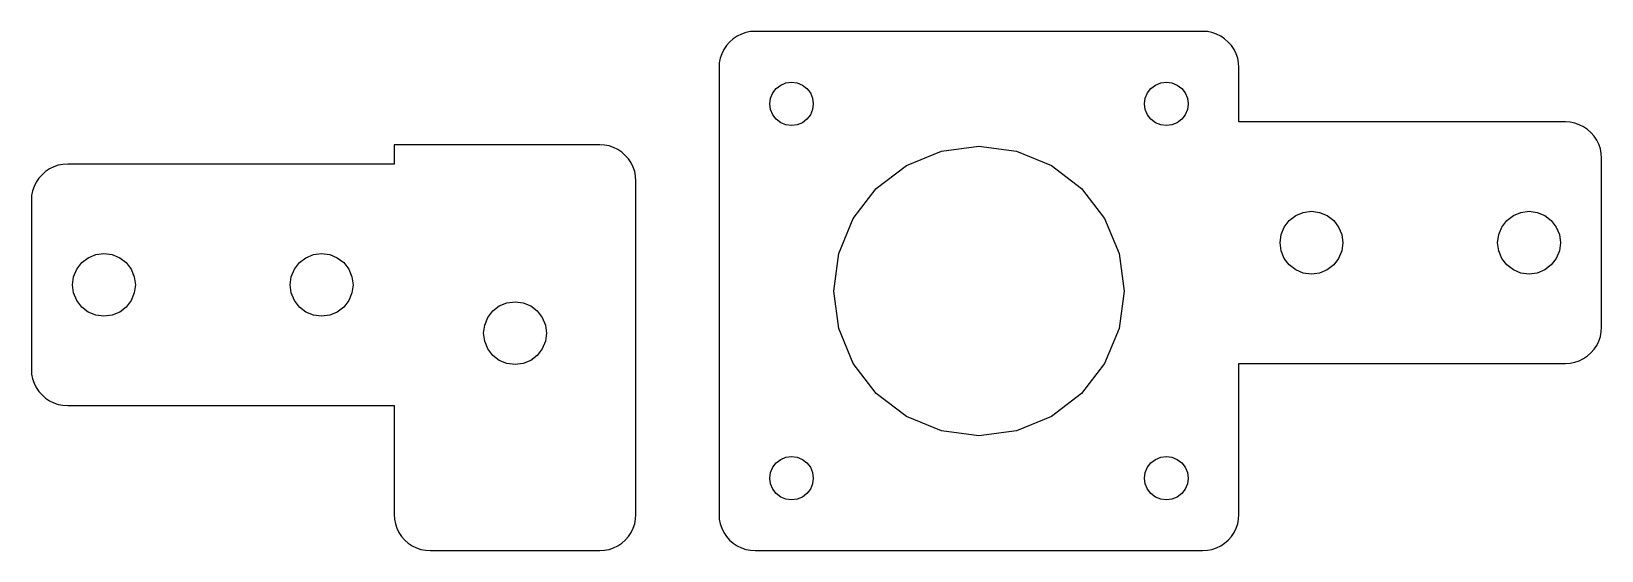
# Model space of a CAD drawing. Header units: metres. Extents: x -310 to -180, y -164 to -121.
import ezdxf

# ---------------------------------------------------------------- set-up
doc = ezdxf.new("R2010")
doc.units = ezdxf.units.M

msp = doc.modelspace()

# ---------------------------------------------------------------- linework, layer by layer
at = {"layer": 'Layer0'}
for points in [[(-210.01, -148.19, 0), (-183.01, -148.19, 0), (-182.62, -148.16, 0), (-182.24, -148.09, 0), (-181.86, -147.96, 0), (-181.51, -147.79, 0), (-181.19, -147.57, 0), (-180.89, -147.31, 0), (-180.63, -147.01, 0), (-180.41, -146.69, 0), (-180.24, -146.34, 0), (-180.11, -145.96, 0), (-180.04, -145.58, 0), (-180.01, -145.19, 0), (-180.01, -131.19, 0), (-180.04, -130.8, 0), (-180.11, -130.41, 0), (-180.24, -130.04, 0), (-180.41, -129.69, 0), (-180.63, -129.36, 0), (-180.89, -129.07, 0), (-181.19, -128.81, 0), (-181.51, -128.59, 0), (-181.86, -128.42, 0), (-182.24, -128.29, 0), (-182.62, -128.21, 0), (-183.01, -128.19, 0), (-210.01, -128.19, 0), (-210.01, -126.49, 0), (-210.01, -123.69, 0), (-210.04, -123.3, 0), (-210.11, -122.91, 0), (-210.24, -122.54, 0), (-210.41, -122.19, 0), (-210.63, -121.86, 0), (-210.89, -121.57, 0), (-211.19, -121.31, 0), (-211.51, -121.09, 0), (-211.86, -120.92, 0), (-212.24, -120.79, 0), (-212.62, -120.71, 0), (-213.01, -120.69, 0), (-250.01, -120.69, 0), (-250.4, -120.71, 0), (-250.79, -120.79, 0), (-251.16, -120.92, 0), (-251.51, -121.09, 0), (-251.84, -121.31, 0), (-252.13, -121.57, 0), (-252.39, -121.86, 0), (-252.61, -122.19, 0), (-252.78, -122.54, 0), (-252.91, -122.91, 0), (-252.99, -123.3, 0), (-253.01, -123.69, 0), (-253.01, -160.69, 0), (-252.99, -161.08, 0), (-252.91, -161.46, 0), (-252.78, -161.84, 0), (-252.61, -162.19, 0), (-252.39, -162.51, 0), (-252.13, -162.81, 0), (-251.84, -163.07, 0), (-251.51, -163.29, 0), (-251.16, -163.46, 0), (-250.79, -163.59, 0), (-250.4, -163.66, 0), (-250.01, -163.69, 0), (-213.01, -163.69, 0), (-212.62, -163.66, 0), (-212.24, -163.59, 0), (-211.86, -163.46, 0), (-211.51, -163.29, 0), (-211.19, -163.07, 0), (-210.89, -162.81, 0), (-210.63, -162.51, 0), (-210.41, -162.19, 0), (-210.24, -161.84, 0), (-210.11, -161.46, 0), (-210.04, -161.08, 0), (-210.01, -160.69, 0), (-210.01, -148.19, 0)], [(-245.45, -125.79, 0), (-245.27, -126.22, 0), (-245.21, -126.69, 0), (-245.27, -127.15, 0), (-245.45, -127.59, 0), (-245.74, -127.96, 0), (-246.11, -128.25, 0), (-246.55, -128.43, 0), (-247.01, -128.49, 0), (-247.48, -128.43, 0), (-247.91, -128.25, 0), (-248.29, -127.96, 0), (-248.57, -127.59, 0), (-248.75, -127.15, 0), (-248.81, -126.69, 0), (-248.75, -126.22, 0), (-248.57, -125.79, 0), (-248.29, -125.42, 0), (-247.91, -125.13, 0), (-247.48, -124.95, 0), (-247.01, -124.89, 0), (-246.55, -124.95, 0), (-246.11, -125.13, 0), (-245.74, -125.42, 0), (-245.45, -125.79, 0)], [(-214.74, -127.96, 0), (-215.11, -128.25, 0), (-215.55, -128.43, 0), (-216.01, -128.49, 0), (-216.48, -128.43, 0), (-216.91, -128.25, 0), (-217.29, -127.96, 0), (-217.57, -127.59, 0), (-217.75, -127.15, 0), (-217.81, -126.69, 0), (-217.75, -126.22, 0), (-217.57, -125.79, 0), (-217.29, -125.42, 0), (-216.91, -125.13, 0), (-216.48, -124.95, 0), (-216.01, -124.89, 0), (-215.55, -124.95, 0), (-215.11, -125.13, 0), (-214.74, -125.42, 0), (-214.45, -125.79, 0), (-214.27, -126.22, 0), (-214.21, -126.69, 0), (-214.27, -127.15, 0), (-214.45, -127.59, 0), (-214.74, -127.96, 0)], [(-309.88, -134.68, 0), (-309.88, -148.68, 0), (-309.86, -149.07, 0), (-309.78, -149.46, 0), (-309.65, -149.83, 0), (-309.48, -150.18, 0), (-309.26, -150.51, 0), (-309, -150.8, 0), (-308.71, -151.06, 0), (-308.38, -151.28, 0), (-308.03, -151.45, 0), (-307.66, -151.58, 0), (-307.27, -151.65, 0), (-306.88, -151.68, 0), (-279.88, -151.68, 0), (-279.88, -160.69, 0), (-279.86, -161.08, 0), (-279.78, -161.46, 0), (-279.65, -161.84, 0), (-279.48, -162.19, 0), (-279.26, -162.51, 0), (-279, -162.81, 0), (-278.71, -163.07, 0), (-278.38, -163.29, 0), (-278.03, -163.46, 0), (-277.66, -163.59, 0), (-277.27, -163.66, 0), (-276.88, -163.69, 0), (-262.88, -163.69, 0), (-262.49, -163.66, 0), (-262.1, -163.59, 0), (-261.73, -163.46, 0), (-261.38, -163.29, 0), (-261.05, -163.07, 0), (-260.76, -162.81, 0), (-260.5, -162.51, 0), (-260.28, -162.19, 0), (-260.11, -161.84, 0), (-259.98, -161.46, 0), (-259.91, -161.08, 0), (-259.88, -160.69, 0), (-259.88, -133.08, 0), (-259.91, -132.69, 0), (-259.98, -132.3, 0), (-260.11, -131.93, 0), (-260.28, -131.58, 0), (-260.5, -131.25, 0), (-260.76, -130.96, 0), (-261.05, -130.7, 0), (-261.38, -130.48, 0), (-261.73, -130.31, 0), (-262.1, -130.18, 0), (-262.49, -130.11, 0), (-262.88, -130.08, 0), (-279.88, -130.08, 0), (-279.88, -131.68, 0), (-306.88, -131.68, 0), (-307.27, -131.71, 0), (-307.66, -131.78, 0), (-308.03, -131.91, 0), (-308.38, -132.08, 0), (-308.71, -132.3, 0), (-309, -132.56, 0), (-309.26, -132.85, 0), (-309.48, -133.18, 0), (-309.65, -133.53, 0), (-309.78, -133.9, 0), (-309.86, -134.29, 0), (-309.88, -134.68, 0)], [(-231.51, -130.19, 0), (-228.41, -130.6, 0), (-225.51, -131.8, 0), (-223.03, -133.7, 0), (-221.12, -136.19, 0), (-219.92, -139.08, 0), (-219.51, -142.19, 0), (-219.92, -145.29, 0), (-221.12, -148.19, 0), (-223.03, -150.67, 0), (-225.51, -152.58, 0), (-228.41, -153.78, 0), (-231.51, -154.19, 0), (-234.62, -153.78, 0), (-237.51, -152.58, 0), (-240, -150.67, 0), (-241.91, -148.19, 0), (-243.1, -145.29, 0), (-243.51, -142.19, 0), (-243.1, -139.08, 0), (-241.91, -136.19, 0), (-240, -133.7, 0), (-237.51, -131.8, 0), (-234.62, -130.6, 0), (-231.51, -130.19, 0)], [(-201.76, -136.89, 0), (-201.5, -137.52, 0), (-201.41, -138.19, 0), (-201.5, -138.86, 0), (-201.76, -139.49, 0), (-202.17, -140.03, 0), (-202.71, -140.44, 0), (-203.34, -140.7, 0), (-204.01, -140.79, 0), (-204.69, -140.7, 0), (-205.31, -140.44, 0), (-205.85, -140.03, 0), (-206.26, -139.49, 0), (-206.52, -138.86, 0), (-206.61, -138.19, 0), (-206.52, -137.52, 0), (-206.26, -136.89, 0), (-205.85, -136.35, 0), (-205.31, -135.94, 0), (-204.69, -135.68, 0), (-204.01, -135.59, 0), (-203.34, -135.68, 0), (-202.71, -135.94, 0), (-202.17, -136.35, 0), (-201.76, -136.89, 0)], [(-184.17, -140.03, 0), (-184.71, -140.44, 0), (-185.34, -140.7, 0), (-186.01, -140.79, 0), (-186.69, -140.7, 0), (-187.31, -140.44, 0), (-187.85, -140.03, 0), (-188.26, -139.49, 0), (-188.52, -138.86, 0), (-188.61, -138.19, 0), (-188.52, -137.52, 0), (-188.26, -136.89, 0), (-187.85, -136.35, 0), (-187.31, -135.94, 0), (-186.69, -135.68, 0), (-186.01, -135.59, 0), (-185.34, -135.68, 0), (-184.71, -135.94, 0), (-184.17, -136.35, 0), (-183.76, -136.89, 0), (-183.5, -137.52, 0), (-183.41, -138.19, 0), (-183.5, -138.86, 0), (-183.76, -139.49, 0), (-184.17, -140.03, 0)], [(-303.88, -144.28, 0), (-304.55, -144.19, 0), (-305.18, -143.93, 0), (-305.72, -143.52, 0), (-306.13, -142.98, 0), (-306.39, -142.35, 0), (-306.48, -141.68, 0), (-306.39, -141.01, 0), (-306.13, -140.38, 0), (-305.72, -139.84, 0), (-305.18, -139.43, 0), (-304.55, -139.17, 0), (-303.88, -139.08, 0), (-303.21, -139.17, 0), (-302.58, -139.43, 0), (-302.04, -139.84, 0), (-301.63, -140.38, 0), (-301.37, -141.01, 0), (-301.28, -141.68, 0), (-301.37, -142.35, 0), (-301.63, -142.98, 0), (-302.04, -143.52, 0), (-302.58, -143.93, 0), (-303.21, -144.19, 0), (-303.88, -144.28, 0)], [(-287.72, -139.84, 0), (-287.18, -139.43, 0), (-286.55, -139.17, 0), (-285.88, -139.08, 0), (-285.21, -139.17, 0), (-284.58, -139.43, 0), (-284.04, -139.84, 0), (-283.63, -140.38, 0), (-283.37, -141.01, 0), (-283.28, -141.68, 0), (-283.37, -142.35, 0), (-283.63, -142.98, 0), (-284.04, -143.52, 0), (-284.58, -143.93, 0), (-285.21, -144.19, 0), (-285.88, -144.28, 0), (-286.55, -144.19, 0), (-287.18, -143.93, 0), (-287.72, -143.52, 0), (-288.13, -142.98, 0), (-288.39, -142.35, 0), (-288.48, -141.68, 0), (-288.39, -141.01, 0), (-288.13, -140.38, 0), (-287.72, -139.84, 0)], [(-268.04, -147.52, 0), (-268.58, -147.93, 0), (-269.21, -148.19, 0), (-269.88, -148.28, 0), (-270.55, -148.19, 0), (-271.18, -147.93, 0), (-271.72, -147.52, 0), (-272.13, -146.98, 0), (-272.39, -146.35, 0), (-272.48, -145.68, 0), (-272.39, -145.01, 0), (-272.13, -144.38, 0), (-271.72, -143.84, 0), (-271.18, -143.43, 0), (-270.55, -143.17, 0), (-269.88, -143.08, 0), (-269.21, -143.17, 0), (-268.58, -143.43, 0), (-268.04, -143.84, 0), (-267.63, -144.38, 0), (-267.37, -145.01, 0), (-267.28, -145.68, 0), (-267.37, -146.35, 0), (-267.63, -146.98, 0), (-268.04, -147.52, 0)], [(-245.27, -158.15, 0), (-245.45, -158.59, 0), (-245.74, -158.96, 0), (-246.11, -159.25, 0), (-246.55, -159.43, 0), (-247.01, -159.49, 0), (-247.48, -159.43, 0), (-247.91, -159.25, 0), (-248.29, -158.96, 0), (-248.57, -158.59, 0), (-248.75, -158.15, 0), (-248.81, -157.69, 0), (-248.75, -157.22, 0), (-248.57, -156.79, 0), (-248.29, -156.42, 0), (-247.91, -156.13, 0), (-247.48, -155.95, 0), (-247.01, -155.89, 0), (-246.55, -155.95, 0), (-246.11, -156.13, 0), (-245.74, -156.42, 0), (-245.45, -156.79, 0), (-245.27, -157.22, 0), (-245.21, -157.69, 0), (-245.27, -158.15, 0)], [(-216.91, -159.25, 0), (-217.29, -158.96, 0), (-217.57, -158.59, 0), (-217.75, -158.15, 0), (-217.81, -157.69, 0), (-217.75, -157.22, 0), (-217.57, -156.79, 0), (-217.29, -156.42, 0), (-216.91, -156.13, 0), (-216.48, -155.95, 0), (-216.01, -155.89, 0), (-215.55, -155.95, 0), (-215.11, -156.13, 0), (-214.74, -156.42, 0), (-214.45, -156.79, 0), (-214.27, -157.22, 0), (-214.21, -157.69, 0), (-214.27, -158.15, 0), (-214.45, -158.59, 0), (-214.74, -158.96, 0), (-215.11, -159.25, 0), (-215.55, -159.43, 0), (-216.01, -159.49, 0), (-216.48, -159.43, 0), (-216.91, -159.25, 0)]]:
    msp.add_polyline3d(points, dxfattribs=at)

doc.saveas('drawing.dxf')
